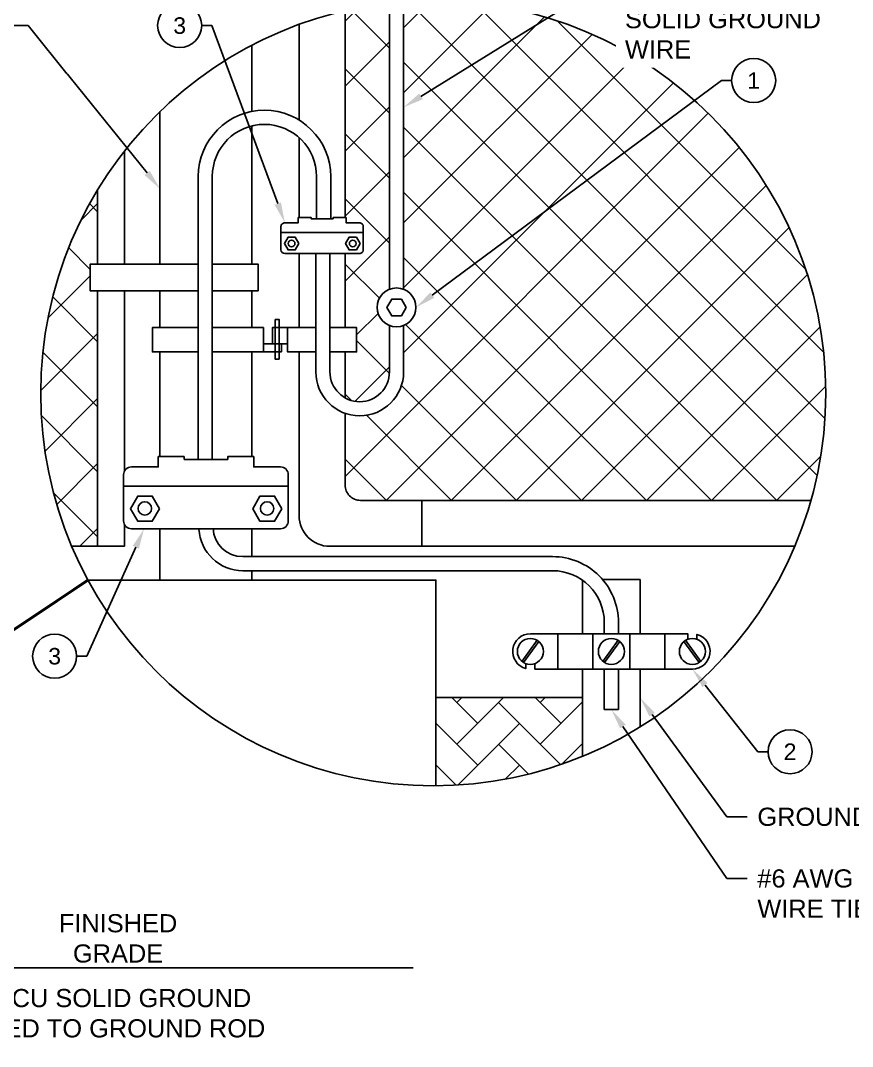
# Model space of a CAD drawing. Header units: feet. Extents: x -17 to 155, y -41 to 44.
# Drawn here: x 4.11 to 8.9, y 15.09 to 20.99 of the extents above; entities that cross this region are included whole.
import ezdxf
from ezdxf import colors
from ezdxf.entities.mleader import LeaderData, LeaderLine
from ezdxf.enums import TextEntityAlignment as Align
from ezdxf.math import Vec2, Vec3

# ---------------------------------------------------------------- set-up
doc = ezdxf.new("R2010")
doc.units = ezdxf.units.FT
doc.header["$MEASUREMENT"] = 0
for name, color, linetype in [('E-DETL', 7, 'Continuous'), ('G-ANNO-TEXT', 1, 'Continuous'), ('G-TEXT', 7, 'Continuous')]:
    doc.layers.add(name, color=color, linetype=linetype)
doc.styles.add('NEI-A', font='arial.ttf')

# ---------------------------------------------------------------- blocks, each defined once
blk = doc.blocks.new('_TagCircle')
at = {"color": 0, "linetype": 'ByBlock', "lineweight": -2, "transparency": 16777216}
blk.add_circle((0, 0), 0.125, dxfattribs=at)
at = {"color": 0, "transparency": 16777216, "style": 'NEI-A'}
blk.add_attdef('TAGNUMBER', text='', height=0.09375, dxfattribs=at).set_placement((0, -0.046875), align=Align.CENTER)

msp = doc.modelspace()

# ---------------------------------------------------------------- hatches: boundary and pattern name
at = {"layer": 'E-DETL', "linetype": 'Continuous'}
h = msp.add_hatch(dxfattribs=at)
h.set_pattern_fill('ANSI37', color=9, scale=2.118464724394062)
h.set_pattern_definition([(44.99999999999999, (33.18289563118771, -33.07384180059098), (-0.1872475965404414, 0.1872475965404414), []), (135, (33.18289563118771, -33.07384180059098), (-0.1872475965404415, -0.1872475965404414), [])])
h.paths.add_polyline_path([(4.557941276007363, 19.43780554559209), (4.515571981519476, 19.43780554559209), (4.515571981519476, 19.59214807127414), (4.557941276007363, 19.59214807127414), (4.557941276007363, 20.02019692740311, 0.1372008397308276), (4.230106445870407, 18.84796050072211, 0.1004672626011134), (4.408946909172295, 17.9669008304058), (4.557941276007363, 17.9669008304058)])
edge = h.paths.add_edge_path()
edge.add_arc((6.278374182140634, 19.34285556915988), 0.1116478877353114, 111.3082816511614, 248.6917183488422)
edge.add_line((6.237802914501365, 19.23884007474727), (6.237802914501372, 18.97099029542701))
edge.add_arc((6.066527709701237, 18.970990295427), 0.1712752048001297, -119.33464195795722, 1.1937117960769683e-12, ccw=False)
edge.add_line((5.982618337575198, 18.82167715786456), (5.982618337575198, 19.08625034739817))
edge.add_line((5.982618337575198, 19.08625034739817), (6.048820360212392, 19.08625034739817))
edge.add_line((6.048820360212392, 19.08625034739817), (6.048820360212392, 19.22595907315266))
edge.add_line((6.048820360212392, 19.22595907315268), (5.982618337575198, 19.22595907315268))
edge.add_line((5.982618337575198, 19.22595907315268), (5.982618337575198, 19.65221367451062))
edge.add_line((5.982618337575198, 19.65221367451062), (6.064839881137798, 19.65221367451062))
edge.add_arc((6.064839881137798, 19.67455685715072), 0.02234318264010402, 270.0000000000116, 360)
edge.add_line((6.087183063777903, 19.67455685715072), (6.087183063777903, 19.80773687878115))
edge.add_arc((6.064839881137798, 19.80773687878114), 0.02234318264010492, 3.694532317988021e-11, 89.99999999998383)
edge.add_line((6.064839881137798, 19.83008006142125), (5.987585688757775, 19.83008006142125))
edge.add_line((5.987585688757775, 19.83008006142125), (5.987585688757775, 19.85978600885792))
edge.add_line((5.987585688757775, 19.85978600885792), (5.982618337575198, 19.85978600885792))
edge.add_line((5.982618337575198, 19.85978600885792), (5.982618337575198, 21.05000256714661))
edge.add_arc((6.489802151890927, 18.84796050072078), 2.259695706021668, 96.40289258946689, 102.97041114785651, ccw=False)
edge.add_line((6.237802914501365, 21.09356088105738), (6.237802914501365, 19.44687106357249))
edge = h.paths.add_edge_path()
edge.add_arc((6.278374182140642, 19.34285556915988), 0.1116478877353073, 291.3082816511662, 428.6917183488306)
edge.add_line((6.318945449779927, 19.44687106357249), (6.318945449780002, 21.10118766884122))
edge.add_arc((6.489802151890838, 18.84796050072209), 2.259695706020246, -15.825854075631185, 94.33630047320622, ccw=False)
edge.add_line((8.663844164879764, 18.23170892095506), (6.07088770109161, 18.23170892095506))
edge.add_arc((6.070887701091618, 18.31997828447149), 0.08826936351642055, 180, 269.99999999999767, ccw=False)
edge.add_line((5.982618337575198, 18.31997828447149), (5.982618337575198, 18.7329274197495))
edge.add_arc((6.066527709701229, 18.97099029542701), 0.2524177400786787, 250.5841138504899, 359.9999999999992)
edge.add_line((6.318945449779905, 18.97099029542701), (6.31894544977992, 19.23884007474728))
h = msp.add_hatch(dxfattribs=at)
h.set_pattern_fill('AR-HBONE', color=9, scale=0.04236929448788123)
h.set_pattern_definition([(44.99999999999999, (-23.09409171013179, 40.79498949630954), (1.881574651102779e-17, 0.239676923571765), [0.5084315338545747, -0.1694771779515249]), (135, (-22.97425324833514, 40.91482795810616), (1.881574651102779e-17, 0.239676923571765), [0.5084315338545747, -0.1694771779515249])])
edge = h.paths.add_edge_path()
edge.add_arc((6.48980215189077, 18.84796050072195), 2.259695706020175, 270.3957045144327, 292.3697722595957)
edge.add_line((7.349802922329451, 16.75831379406294), (7.349802922329443, 17.09573174269025))
edge.add_line((7.349802922329443, 17.09573174269025), (6.50540826967851, 17.09573174269025))
edge.add_line((6.505408269678511, 17.09573174269025), (6.505408269678511, 16.58831868554557))

# ---------------------------------------------------------------- linework, layer by layer
for points in [[(4.712283801689411, 18.09295488494758), (4.712283801689411, 17.96690083040581), (4.557941276007363, 17.96690083040581), (4.557941276007363, 19.43780554559209)], [(4.712283801689411, 19.43780554559209), (4.712283801689411, 18.39982252222513)]]:
    msp.add_lwpolyline(points)
at = {"layer": 'E-DETL', "color": 4, "linetype": 'Continuous'}
for p, q in [((5.217881957807569, 19.08625034739816), (5.615485841276457, 19.08625034739818)), ((5.651608224387982, 19.13305969566664), (5.512377930118618, 19.13305969566664))]:
    msp.add_line(p, q, dxfattribs=at)
at = {"layer": 'E-DETL', "color": 7, "linetype": 'Continuous'}
msp.add_line((7.349802922329443, 16.75831379406294), (7.349802922329443, 17.25993238248922), dxfattribs=at)
at = {"layer": 'E-DETL', "color": 3, "linetype": 'Continuous'}
for points in [[(6.237802914501365, 19.44687106357249), (6.237802914501365, 21.0935608810574)], [(7.474543142652174, 17.02657069350749), (7.474543142652174, 17.25993238248921)], [(7.555685677930722, 17.02657069350749), (7.555685677930722, 17.25993238248921)]]:
    msp.add_lwpolyline(points, dxfattribs=at)
at = {"layer": 'E-DETL', "color": 7, "linetype": 'Continuous'}
for points in [[(5.982618337575198, 21.05000256714662), (5.982618337575198, 19.85978600885792)], [(5.717810247025437, 20.97169616756702), (5.717810247025437, 20.42094399170263)], [(5.446175907481482, 20.85222319452922), (5.446175907481482, 20.4706461951795)], [(5.446175907481482, 20.38760787339358), (5.446175907481482, 19.59214807127414)], [(5.717810247025437, 20.32018113095646), (5.717810247025437, 19.85978600885792)], [(5.717810247025437, 19.65221367451062), (5.717810247025437, 19.22595907315268)], [(5.982618337575198, 19.22595907315268), (5.982618337575198, 19.65221367451062)], [(4.916559726382935, 19.22595907315268), (4.916559726382935, 19.43780554559209)], [(5.446175907481482, 19.43780554559209), (5.446175907481482, 19.22595907315268)], [(4.916559726382935, 18.48366698537036), (4.916559726382935, 19.08625034739816)], [(5.446175907481482, 19.08625034739816), (5.446175907481482, 18.48366698537036)], [(5.982618337575198, 19.08625034739818), (5.982618337575198, 18.82167715786456)], [(6.423965155157294, 18.23170892095506), (6.423965155157294, 17.96690083040581)], [(4.916559726382965, 17.77241495872044), (4.916559726382965, 18.06852231667576)], [(5.446175907481482, 18.06852231667576), (5.446175907481482, 17.9078600574863)], [(5.446175907481482, 17.82671752220775), (5.446175907481482, 17.77241495872044)], [(6.505408269678511, 16.58831868554558), (6.505408269678511, 17.77241495872044), (4.502485752600723, 17.77241495872044)], [(7.349802922329443, 17.46350472959453), (7.349802922329443, 17.77098772935748)], [(7.463886323146154, 17.77582846052224), (7.680425898253461, 17.77582846052224), (7.680425898253461, 17.46350472959453)], [(7.680425898253461, 17.25993238248922), (7.680425898253461, 16.92737731366565)]]:
    msp.add_lwpolyline(points, dxfattribs=at)
at = {"layer": 'E-DETL', "color": 3, "linetype": 'Continuous'}
for points in [[(5.136739422529022, 18.46780619920447), (5.136739422529022, 20.09619178296785, -1), (5.899309631665028, 20.09619178296785), (5.899309631665028, 19.85185561577502)], [(5.217881957807569, 18.46780619920447), (5.217881957807569, 20.09619178296785, -1), (5.818167096386482, 20.09619178296785), (5.818167096386482, 19.85185561577502)], [(5.814109969622554, 19.65221367451062), (5.814109969622554, 18.97099029542701, 1), (6.318945449779912, 18.97099029542701), (6.318945449779912, 19.23884007474727)], [(5.895252504901101, 19.65221367451062), (5.895252504901101, 18.97099029542701, 1), (6.237802914501365, 18.97099029542701), (6.237802914501365, 19.23884007474727)], [(7.474543142652174, 17.46350472959453), (7.474543142652174, 17.52833443394394, 0.4142135623730931), (7.176160054388407, 17.82671752220775), (5.393214289371618, 17.82671752220775, -0.399609276291663), (5.141113500223287, 18.06648980392323, -0.399609276291663)], [(7.555685677930722, 17.46350472959453), (7.555685677930722, 17.52833443394394, 0.4142135623730965), (7.176160054388407, 17.9078600574863), (5.393214289371618, 17.9078600574863, -0.3996092762916679), (5.222154148043215, 18.0705548294283, -0.3996092762916679)]]:
    msp.add_lwpolyline(points, format="xyb", dxfattribs=at)
at = {"layer": 'E-DETL', "color": 6, "linetype": 'Continuous'}
for points in [[(5.912749317913785, 19.85185561577502), (5.912749317913785, 19.85978600885792), (5.987585688757775, 19.85978600885792), (5.987585688757775, 19.83008006142125), (6.064839881137829, 19.83008006142125, -0.4142135623731172), (6.087183063777903, 19.80773687878112), (6.087183063777903, 19.67455685715075, -0.4142135623731172), (6.064839881137829, 19.65221367451062), (5.635588703462851, 19.65221367451062, -0.4142135623731172), (5.613245520822656, 19.67455685715075), (5.613245520822656, 19.80773687878112, -0.4142135623731172), (5.635588703462851, 19.83008006142125), (5.712842895842904, 19.83008006142125), (5.712842895842904, 19.85978600885792), (5.787679266686894, 19.85978600885792), (5.787679266686894, 19.85185561577502)], [(5.056297765705447, 18.48366698537036), (5.056297765705447, 18.46780619920447), (5.306437868158993, 18.46780619920447), (5.306437868158993, 18.48366698537036), (5.456110609846979, 18.48366698537036), (5.456110609846979, 18.42425509049697), (5.610618994607324, 18.42425509049697, -0.4142135623731172), (5.655305359887468, 18.37956872521676), (5.655305359887468, 18.11320868195591, -0.4142135623731172), (5.610618994607324, 18.06852231667576), (4.752116639257124, 18.06852231667576, -0.4142135623731172), (4.70743027397698, 18.11320868195591), (4.70743027397698, 18.37956872521676, -0.4142135623731172), (4.752116639257124, 18.42425509049697), (4.906625024017468, 18.42425509049697), (4.906625024017468, 18.48366698537036)]]:
    msp.add_lwpolyline(points, format="xyb", close=True, dxfattribs=at)
for points in [[(5.613217033908161, 19.77441078365716), (6.086978670165988, 19.77441078365716)], [(4.707373300147982, 18.31291653496877), (5.654896572663643, 18.31291653496877)], [(7.000190953891, 17.30429194556767), (7.08811931928567, 17.4259039296456)], [(7.207123320021178, 17.46350472959454), (7.207123320021178, 17.25993238248922)], [(7.40932024557436, 17.46350472959454), (7.40932024557436, 17.25993238248922)], [(7.466476271752867, 17.30429194556767), (7.554404637147529, 17.4259039296456)], [(7.620908575008543, 17.46350472959454), (7.620908575008543, 17.25993238248922)], [(7.823105500561711, 17.46350472959454), (7.823105500561711, 17.25993238248922)], [(8.030037866691902, 17.30429194556767), (7.942109501297234, 17.4259039296456)], [(7.0095388655735, 17.29753318243815), (7.097467230968162, 17.41914516651609)], [(7.475824183435367, 17.29753318243815), (7.563752548830029, 17.41914516651609)], [(8.020689955009402, 17.29753318243815), (7.932761589614734, 17.41914516651609)]]:
    msp.add_lwpolyline(points, dxfattribs=at)
for points in [[(5.716648187622376, 19.70982259709382), (5.695660443105103, 19.74617443693521), (5.653684954070437, 19.74617443693521), (5.632697209553172, 19.70982259709382), (5.653684954070437, 19.67347075725242), (5.695660443105103, 19.67347075725242)], [(6.068645172917308, 19.70982259709382), (6.047657428400035, 19.74617443693521), (6.005681939365369, 19.74617443693521), (5.984694194848102, 19.70982259709382), (6.005681939365369, 19.67347075725242), (6.047657428400035, 19.67347075725242)], [(4.914235607576176, 18.18374016184209), (4.872260118541637, 18.25644384152482), (4.788309140472542, 18.25644384152482), (4.746333651438002, 18.18374016184209), (4.788309140472542, 18.11103648215935), (4.872260118541637, 18.11103648215935)], [(5.618229578166039, 18.18374016184209), (5.576254089131492, 18.25644384152482), (5.492303111062405, 18.25644384152482), (5.450327622027858, 18.18374016184209), (5.492303111062405, 18.11103648215935), (5.576254089131492, 18.11103648215935)]]:
    msp.add_lwpolyline(points, close=True, dxfattribs=at)
at = {"layer": 'E-DETL', "color": 4, "linetype": 'Continuous'}
for points in [[(5.136739422529022, 19.43780554559209), (4.515571981519476, 19.43780554559209), (4.515571981519476, 19.59214807127414), (5.136739422529022, 19.59214807127414)], [(5.217881957807569, 19.59214807127414), (5.480974654223562, 19.59214807127414), (5.480974654223562, 19.43780554559209), (5.217881957807569, 19.43780554559209)], [(5.136739422529022, 19.22595907315268), (4.872682765568132, 19.22595907315268), (4.872682765568132, 19.08625034739816), (5.136739422529022, 19.08625034739816)], [(5.512377930118618, 19.08625034739816), (5.512377930118618, 19.22595907315268), (5.217881957807569, 19.22595907315268)], [(5.814109969622554, 19.22595907315268), (5.563931885697526, 19.22595907315268), (5.563931885697526, 19.13305969566664)], [(5.651608224387982, 19.22595907315268), (5.651608224387982, 19.08625034739818), (5.814109969622554, 19.08625034739818)], [(5.895252504901101, 19.08625034739818), (6.048820360212392, 19.08625034739818), (6.048820360212392, 19.22595907315268), (5.895252504901101, 19.22595907315268)], [(5.615485841276457, 19.08625034739818), (5.615485841276457, 19.13305969566664)], [(6.505408269678511, 17.09573174269029), (7.349802922329443, 17.09573174269029)]]:
    msp.add_lwpolyline(points, dxfattribs=at)
for points in [[(6.334556770094957, 19.34193193705123), (6.306767954552616, 19.39006357745428), (6.251190323467921, 19.39006357745428), (6.223401507925589, 19.34193193705123), (6.251190323467921, 19.29380029664818), (6.306767954552616, 19.29380029664818)], [(5.579602884799126, 19.27337211591399), (5.602586264844747, 19.27337211591399), (5.602586264844747, 19.0449725379606), (5.579602884799126, 19.0449725379606)]]:
    msp.add_lwpolyline(points, close=True, dxfattribs=at)
at = {"layer": 'E-DETL', "color": 7, "linetype": 'Continuous'}
for points in [[(5.717810247025437, 19.08625034739818), (5.717810247025437, 18.14343955743865, 0.414213562373095), (5.894348974058278, 17.96690083040581), (8.570657394609187, 17.96690083040581)], [(5.982618337575198, 18.73292741974951), (5.982618337575198, 18.3199782844715, 0.414213562373095), (6.070887701091618, 18.23170892095506), (8.663844164879764, 18.23170892095506)]]:
    msp.add_lwpolyline(points, format="xyb", dxfattribs=at)
at = {"layer": 'E-DETL', "color": 153, "linetype": 'Continuous', "const_width": 0.01584815142159101}
msp.add_lwpolyline([(3.054612489039937, 16.80472250982186), (4.502485752600723, 17.77241495872044)], dxfattribs=at)
at = {"layer": 'E-DETL', "color": 6, "linetype": 'Continuous'}
for points in [[(7.022615230588309, 17.29141171799997), (7.022615230588309, 17.26336583074227, -0.8775628420551401), (7.048829092429584, 17.46350472959454), (7.955185866312037, 17.46350472959454), (7.955185866312037, 17.43202539408377)], [(8.007613589994586, 17.43202539408377), (8.007613589994586, 17.46007128134146, -0.8775628420551007), (7.981399728153319, 17.25993238248922), (7.075042954270852, 17.25993238248922), (7.075042954270852, 17.29141171799997)]]:
    msp.add_lwpolyline(points, format="xyb", dxfattribs=at)
for centre, radius in [((5.674215799652877, 19.71052017827333), 0.01937007009808207), ((6.026212784947801, 19.71052017827333), 0.01937007009808207), ((4.829370831637415, 18.18513532420117), 0.03874014019616413), ((5.533364802227032, 18.18513532420117), 0.03874014019616413), ((7.048829092429584, 17.36171855604186), 0.07503477879014146), ((7.515114410291452, 17.36171855604186), 0.07503477879014146), ((7.981399728153319, 17.36171855604186), 0.07503477879014146)]:
    msp.add_circle(centre, radius, dxfattribs=at)
at = {"layer": 'E-DETL', "color": 3, "linetype": 'Continuous'}
msp.add_circle((6.278374182140634, 19.34285556915988), 0.1116478877353181, dxfattribs=at)
at = {"layer": 'G-TEXT', "flags": 128}
msp.add_lwpolyline([(4.557941276007363, 17.96690083040581), (4.408946909172295, 17.96690083040581)], dxfattribs=at)

# ---------------------------------------------------------------- texts
at = {"layer": 'G-ANNO-TEXT', "insert": (4.675370326583809, 15.70905639984277), "char_height": 0.1045454548296273, "attachment_point": 5, "style": 'NEI-A', "bg_fill": 3, "box_fill_scale": 1.5, "bg_fill_color": 256, "bg_fill_transparency": 0}
msp.add_mtext_dynamic_manual_height_columns('FINISHED GRADE', width=1.00074503112929, gutter_width=0.5145596604895719, heights=[0], dxfattribs=at)

# ---------------------------------------------------------------- leaders
at = {"layer": 'G-ANNO-TEXT'}
ml = msp.add_multileader_block('Standard', dxfattribs=at)
ml.set_content('_TagCircle', color=256, scale=1.014281690981825)
ml.set_attribute('TAGNUMBER', '3', width=0)
ml.set_leader_properties()
ml.build(insert=Vec2(0, 0))
ml.multileader.update_dxf_attribs({"dogleg_length": 0.0625, "arrow_head_size": 0.1176136366833307})
ctx = ml.context
ctx.base_point, ctx.char_height, ctx.arrow_head_size, ctx.landing_gap_size, ctx.plane_origin = Vec3(4.183484145417295, 17.33424261386812), 0.0940909093466646, 0.1176136366833307, 0.05880681834166537, Vec3(4.722000888534416, 15.76442694431646)
notes = []
notes.append((ctx, [(1, (1, 1, 0), (4.495861386504417, 17.33424261386812), (-1, 0), 0.05880681834166537, [(0, [(4.825580787388518, 18.06852231667576)], 0, [])])]))
ctx.block.insert = Vec3(4.310269356790029, 17.33424261386812)
for ctx, leaders in notes:
    for number, flags, end, landing, length, lines in leaders:
        leader = LeaderData()
        leader.index, (leader.has_last_leader_line, leader.has_dogleg_vector, leader.attachment_direction) = number, flags
        leader.last_leader_point, leader.dogleg_vector, leader.dogleg_length = Vec3(end), Vec3(landing), length
        for number, points, colour, breaks in lines:
            line = LeaderLine()
            line.index, line.vertices, line.color, line.breaks = number, Vec3.list(points), colors.encode_raw_color(colour), breaks
            leader.lines.append(line)
        ctx.leaders.append(leader)

# ---------------------------------------------------------------- next in the draw order: linework, layer by layer
at = {"layer": 'E-DETL', "color": 4, "linetype": 'Continuous'}
msp.add_lwpolyline([(2.976634338096217, 15.54080416480261), (6.374106315071401, 15.54080416480261)], dxfattribs=at)

# ---------------------------------------------------------------- next in the draw order: leaders
at = {"layer": 'G-ANNO-TEXT'}
ml = msp.add_multileader_mtext('Standard', dxfattribs=at)
ml.set_content('RIGID POST', color=256, style='NEI-A')
ml.set_leader_properties()
ml.build(insert=Vec2(0, 0))
ml.multileader.update_dxf_attribs({"dogleg_length": 0.1250000000000006, "arrow_head_size": 0.1176136366833307})
ctx = ml.context
ctx.base_point, ctx.char_height, ctx.arrow_head_size, ctx.landing_gap_size, ctx.plane_origin = Vec3(3.535508406273062, 20.96528401129006), 0.1045454548296273, 0.1176136366833307, 0.05880681834166537, Vec3(3.454848718853496, 22.1561223781635)
notes = []
notes.append((ctx, [(0, (1, 1, 0), (4.157183032792351, 20.96528401129006), (-1, 0), 0.1176136366833313, [(0, [(4.916559726382935, 20.02548139705674)], 0, [])])]))
ctx.mtext.insert, ctx.mtext.width, ctx.mtext.flow_direction = Vec3(3.594315224614731, 21.0184481562938), 0.7406897702737586, 5
ctx.mtext.has_bg_fill, ctx.mtext.bg_color, ctx.mtext.bg_scale_factor, ctx.mtext.bg_transparency, ctx.mtext.use_window_bg_color = 1, -1073741824, 1.5, 0, 1
for ctx, leaders in notes:
    for number, flags, end, landing, length, lines in leaders:
        leader = LeaderData()
        leader.index, (leader.has_last_leader_line, leader.has_dogleg_vector, leader.attachment_direction) = number, flags
        leader.last_leader_point, leader.dogleg_vector, leader.dogleg_length = Vec3(end), Vec3(landing), length
        for number, points, colour, breaks in lines:
            line = LeaderLine()
            line.index, line.vertices, line.color, line.breaks = number, Vec3.list(points), colors.encode_raw_color(colour), breaks
            leader.lines.append(line)
        ctx.leaders.append(leader)

# ---------------------------------------------------------------- next in the draw order: linework, layer by layer
for points in [[(4.712283801689411, 20.24318564330816), (4.712283801689411, 19.59214807127414)], [(4.557941276007363, 19.59214807127414), (4.557941276007363, 20.02019692740312)]]:
    msp.add_lwpolyline(points)
at = {"layer": 'E-DETL', "color": 7, "linetype": 'Continuous'}
msp.add_lwpolyline([(4.916559726382927, 19.59214807127414), (4.916559726382935, 20.47003724193661)], dxfattribs=at)
at = {"layer": 'E-DETL', "color": 153, "linetype": 'Continuous'}
msp.add_circle((6.489802151890741, 18.84796050072212), 2.259695706020338, dxfattribs=at)

# ---------------------------------------------------------------- next in the draw order: leaders
at = {"layer": 'G-ANNO-TEXT'}
ml = msp.add_multileader_block('Standard', dxfattribs=at)
ml.set_content('_TagCircle', color=256, scale=1.014281690981825)
ml.set_attribute('TAGNUMBER', '3', width=0)
ml.set_leader_properties()
ml.build(insert=Vec2(0, 0))
ml.multileader.update_dxf_attribs({"dogleg_length": 0.0625, "arrow_head_size": 0.1176136366833307})
ctx = ml.context
ctx.base_point, ctx.char_height, ctx.arrow_head_size, ctx.landing_gap_size, ctx.plane_origin = Vec3(4.903168272523963, 20.96528401129006), 0.0940909093466646, 0.1176136366833307, 0.05880681834166537, Vec3(5.605412320901238, 19.24680910890025)
notes = []
notes.append((ctx, [(1, (1, 1, 0), (5.215545513611085, 20.96528401129006), (-1, 0), 0.05880681834166537, [(0, [(5.635588703462851, 19.83008006142125)], 0, [])])]))
ctx.block.insert = Vec3(5.029953483896697, 20.96528401129006)
ml = msp.add_multileader_mtext('Standard', dxfattribs=at)
ml.set_content('#6 AWG CU SOLID GROUND WIRE TIED TO GROUND ROD', color=256, style='NEI-A')
ml.set_leader_properties()
ml.build(insert=Vec2(0, 0))
ml.multileader.update_dxf_attribs({"dogleg_length": 0.1250000000000006, "arrow_head_size": 0.1176136366833307})
ctx = ml.context
ctx.base_point, ctx.char_height, ctx.arrow_head_size, ctx.landing_gap_size, ctx.plane_origin = Vec3(3.411716640369553, 15.3651837137247), 0.1045454548296273, 0.1176136366833307, 0.05880681834166537, Vec3(3.501244974063066, 15.3651837137247)
notes.append((ctx, [(0, (1, 1, 0), (3.294103003686221, 15.3651837137247), (1, 0), 0.1176136366833313, [(0, [(2.917273278073099, 15.515969392323)], 0, [])])]))
ctx.mtext.insert, ctx.mtext.width, ctx.mtext.flow_direction = Vec3(3.470523458711218, 15.41834785872845), 2.256569839230957, 5
ctx.mtext.has_bg_fill, ctx.mtext.bg_color, ctx.mtext.bg_scale_factor, ctx.mtext.bg_transparency, ctx.mtext.use_window_bg_color = 1, -1073741824, 1.5, 0, 1
for ctx, leaders in notes:
    for number, flags, end, landing, length, lines in leaders:
        leader = LeaderData()
        leader.index, (leader.has_last_leader_line, leader.has_dogleg_vector, leader.attachment_direction) = number, flags
        leader.last_leader_point, leader.dogleg_vector, leader.dogleg_length = Vec3(end), Vec3(landing), length
        for number, points, colour, breaks in lines:
            line = LeaderLine()
            line.index, line.vertices, line.color, line.breaks = number, Vec3.list(points), colors.encode_raw_color(colour), breaks
            leader.lines.append(line)
        ctx.leaders.append(leader)

# ---------------------------------------------------------------- next in the draw order: leaders
ml = msp.add_multileader_mtext('Standard', dxfattribs=at)
ml.set_content('#6 AWG CU SOLID GROUND WIRE', color=256, style='NEI-A')
ml.set_leader_properties()
ml.build(insert=Vec2(0, 0))
ml.multileader.update_dxf_attribs({"dogleg_length": 0.1250000000000006, "arrow_head_size": 0.1176136366833307})
ctx = ml.context
ctx.base_point, ctx.char_height, ctx.arrow_head_size, ctx.landing_gap_size, ctx.plane_origin = Vec3(7.534602022540745, 21.17644600459256), 0.1045454548296273, 0.1176136366833307, 0.05880681834166537, Vec3(7.366274301308321, 21.15616037077293)
notes = []
notes.append((ctx, [(0, (1, 1, 0), (7.416988385857413, 21.17644600459256), (1, 0), 0.1176136366833313, [(0, [(6.318945449779912, 20.49496641885704)], 0, [])])]))
ctx.mtext.insert, ctx.mtext.width, ctx.mtext.flow_direction = Vec3(7.59340884088241, 21.22871873200737), 1.129497751816791, 5
ctx.mtext.has_bg_fill, ctx.mtext.bg_color, ctx.mtext.bg_scale_factor, ctx.mtext.bg_transparency, ctx.mtext.use_window_bg_color = 1, -1073741824, 1.5, 0, 1
ml = msp.add_multileader_mtext('Standard', dxfattribs=at)
ml.set_content('GROUND ROD', color=256, style='NEI-A')
ml.set_leader_properties()
ml.build(insert=Vec2(0, 0))
ml.multileader.update_dxf_attribs({"dogleg_length": 0.1250000000000006, "arrow_head_size": 0.1176136366833307})
ctx = ml.context
ctx.base_point, ctx.char_height, ctx.arrow_head_size, ctx.landing_gap_size, ctx.plane_origin = Vec3(8.29683913864657, 16.40892919058123), 0.1045454548296273, 0.1176136366833307, 0.05880681834166537, Vec3(8.007282768579685, 16.40892919058123)
notes.append((ctx, [(0, (1, 1, 0), (8.17922550196324, 16.40892919058123), (1, 0), 0.1176136366833313, [(0, [(7.680425898253461, 17.09365484807743)], 0, [])])]))
ctx.mtext.insert, ctx.mtext.width, ctx.mtext.flow_direction = Vec3(8.355645956988225, 16.46209333558497), 1.069907896378745, 5
ctx.mtext.has_bg_fill, ctx.mtext.bg_color, ctx.mtext.bg_scale_factor, ctx.mtext.bg_transparency, ctx.mtext.use_window_bg_color = 1, -1073741824, 1.5, 0, 1
for ctx, leaders in notes:
    for number, flags, end, landing, length, lines in leaders:
        leader = LeaderData()
        leader.index, (leader.has_last_leader_line, leader.has_dogleg_vector, leader.attachment_direction) = number, flags
        leader.last_leader_point, leader.dogleg_vector, leader.dogleg_length = Vec3(end), Vec3(landing), length
        for number, points, colour, breaks in lines:
            line = LeaderLine()
            line.index, line.vertices, line.color, line.breaks = number, Vec3.list(points), colors.encode_raw_color(colour), breaks
            leader.lines.append(line)
        ctx.leaders.append(leader)

# ---------------------------------------------------------------- next in the draw order: linework, layer by layer
at = {"layer": 'E-DETL', "color": 3, "linetype": 'Continuous'}
msp.add_lwpolyline([(6.318945449779912, 19.44687106357249), (6.318945449779912, 21.10118766884134)], dxfattribs=at)

# ---------------------------------------------------------------- next in the draw order: leaders
at = {"layer": 'G-ANNO-TEXT'}
ml = msp.add_multileader_block('Standard', dxfattribs=at)
ml.set_content('_TagCircle', color=256, scale=1.014281690981825)
ml.set_attribute('TAGNUMBER', '1', width=0)
ml.set_leader_properties()
ml.build(insert=Vec2(0, 0))
ml.multileader.update_dxf_attribs({"dogleg_length": 0.0625, "arrow_head_size": 0.1176136366833307})
ctx = ml.context
ctx.base_point, ctx.char_height, ctx.arrow_head_size, ctx.landing_gap_size, ctx.plane_origin = Vec3(8.207350113926111, 20.64872860798223), 0.0940909093466646, 0.1176136366833307, 0.05880681834166537, Vec3(7.545981683533665, 17.94090564303319)
notes = []
notes.append((ctx, [(0, (1, 1, 0), (8.148543295584446, 20.64872860798223), (1, 0), 0.05880681834166537, [(0, [(6.39002206987595, 19.34285556915988)], 0, [])])]))
ctx.block.insert = Vec3(8.334135325298842, 20.64872860798223)
ml = msp.add_multileader_block('Standard', dxfattribs=at)
ml.set_content('_TagCircle', color=256, scale=1.014281690981825)
ml.set_attribute('TAGNUMBER', '2', width=0)
ml.set_leader_properties()
ml.build(insert=Vec2(0, 0))
ml.multileader.update_dxf_attribs({"dogleg_length": 0.0625, "arrow_head_size": 0.1176136366833307})
ctx = ml.context
ctx.base_point, ctx.char_height, ctx.arrow_head_size, ctx.landing_gap_size, ctx.plane_origin = Vec3(8.417013054360874, 16.7843546476711), 0.0940909093466646, 0.1176136366833307, 0.05880681834166537, Vec3(8.754297765741665, 13.08478373771067)
notes.append((ctx, [(0, (1, 1, 0), (8.358206236019209, 16.7843546476711), (1, 0), 0.05880681834166537, [(0, [(7.981399728153319, 17.25993238248922)], 0, [])])]))
ctx.block.insert = Vec3(8.543798265733605, 16.7843546476711)
for ctx, leaders in notes:
    for number, flags, end, landing, length, lines in leaders:
        leader = LeaderData()
        leader.index, (leader.has_last_leader_line, leader.has_dogleg_vector, leader.attachment_direction) = number, flags
        leader.last_leader_point, leader.dogleg_vector, leader.dogleg_length = Vec3(end), Vec3(landing), length
        for number, points, colour, breaks in lines:
            line = LeaderLine()
            line.index, line.vertices, line.color, line.breaks = number, Vec3.list(points), colors.encode_raw_color(colour), breaks
            leader.lines.append(line)
        ctx.leaders.append(leader)

# ---------------------------------------------------------------- next in the draw order: leaders
ml = msp.add_multileader_mtext('Standard', dxfattribs=at)
ml.set_content('#6 AWG CU SOLID GROUND WIRE TIED TO GROUND ROD', color=256, style='NEI-A')
ml.set_leader_properties()
ml.build(insert=Vec2(0, 0))
ml.multileader.update_dxf_attribs({"dogleg_length": 0.1250000000000006, "arrow_head_size": 0.1176136366833307})
ctx = ml.context
ctx.base_point, ctx.char_height, ctx.arrow_head_size, ctx.landing_gap_size, ctx.plane_origin = Vec3(8.29683913864657, 16.05393059873759), 0.1045454548296273, 0.1176136366833307, 0.05880681834166537, Vec3(8.386367472340085, 16.00321651418849)
notes = []
notes.append((ctx, [(0, (1, 1, 0), (8.17922550196324, 16.05393059873759), (1, 0), 0.1176136366833313, [(0, [(7.515114410291452, 17.02657069350749)], 0, [])])]))
ctx.mtext.insert, ctx.mtext.width, ctx.mtext.flow_direction = Vec3(8.355645956988235, 16.10709474374134), 2.099267242889559, 5
ctx.mtext.has_bg_fill, ctx.mtext.bg_color, ctx.mtext.bg_scale_factor, ctx.mtext.bg_transparency, ctx.mtext.use_window_bg_color = 1, -1073741824, 1.5, 0, 1
for ctx, leaders in notes:
    for number, flags, end, landing, length, lines in leaders:
        leader = LeaderData()
        leader.index, (leader.has_last_leader_line, leader.has_dogleg_vector, leader.attachment_direction) = number, flags
        leader.last_leader_point, leader.dogleg_vector, leader.dogleg_length = Vec3(end), Vec3(landing), length
        for number, points, colour, breaks in lines:
            line = LeaderLine()
            line.index, line.vertices, line.color, line.breaks = number, Vec3.list(points), colors.encode_raw_color(colour), breaks
            leader.lines.append(line)
        ctx.leaders.append(leader)

# ---------------------------------------------------------------- next in the draw order: linework, layer by layer
at = {"layer": 'E-DETL', "color": 3, "linetype": 'Continuous'}
msp.add_lwpolyline([(7.474543142652174, 17.02657069350749), (7.555685677930722, 17.02657069350749)], dxfattribs=at)

doc.saveas('drawing.dxf')
